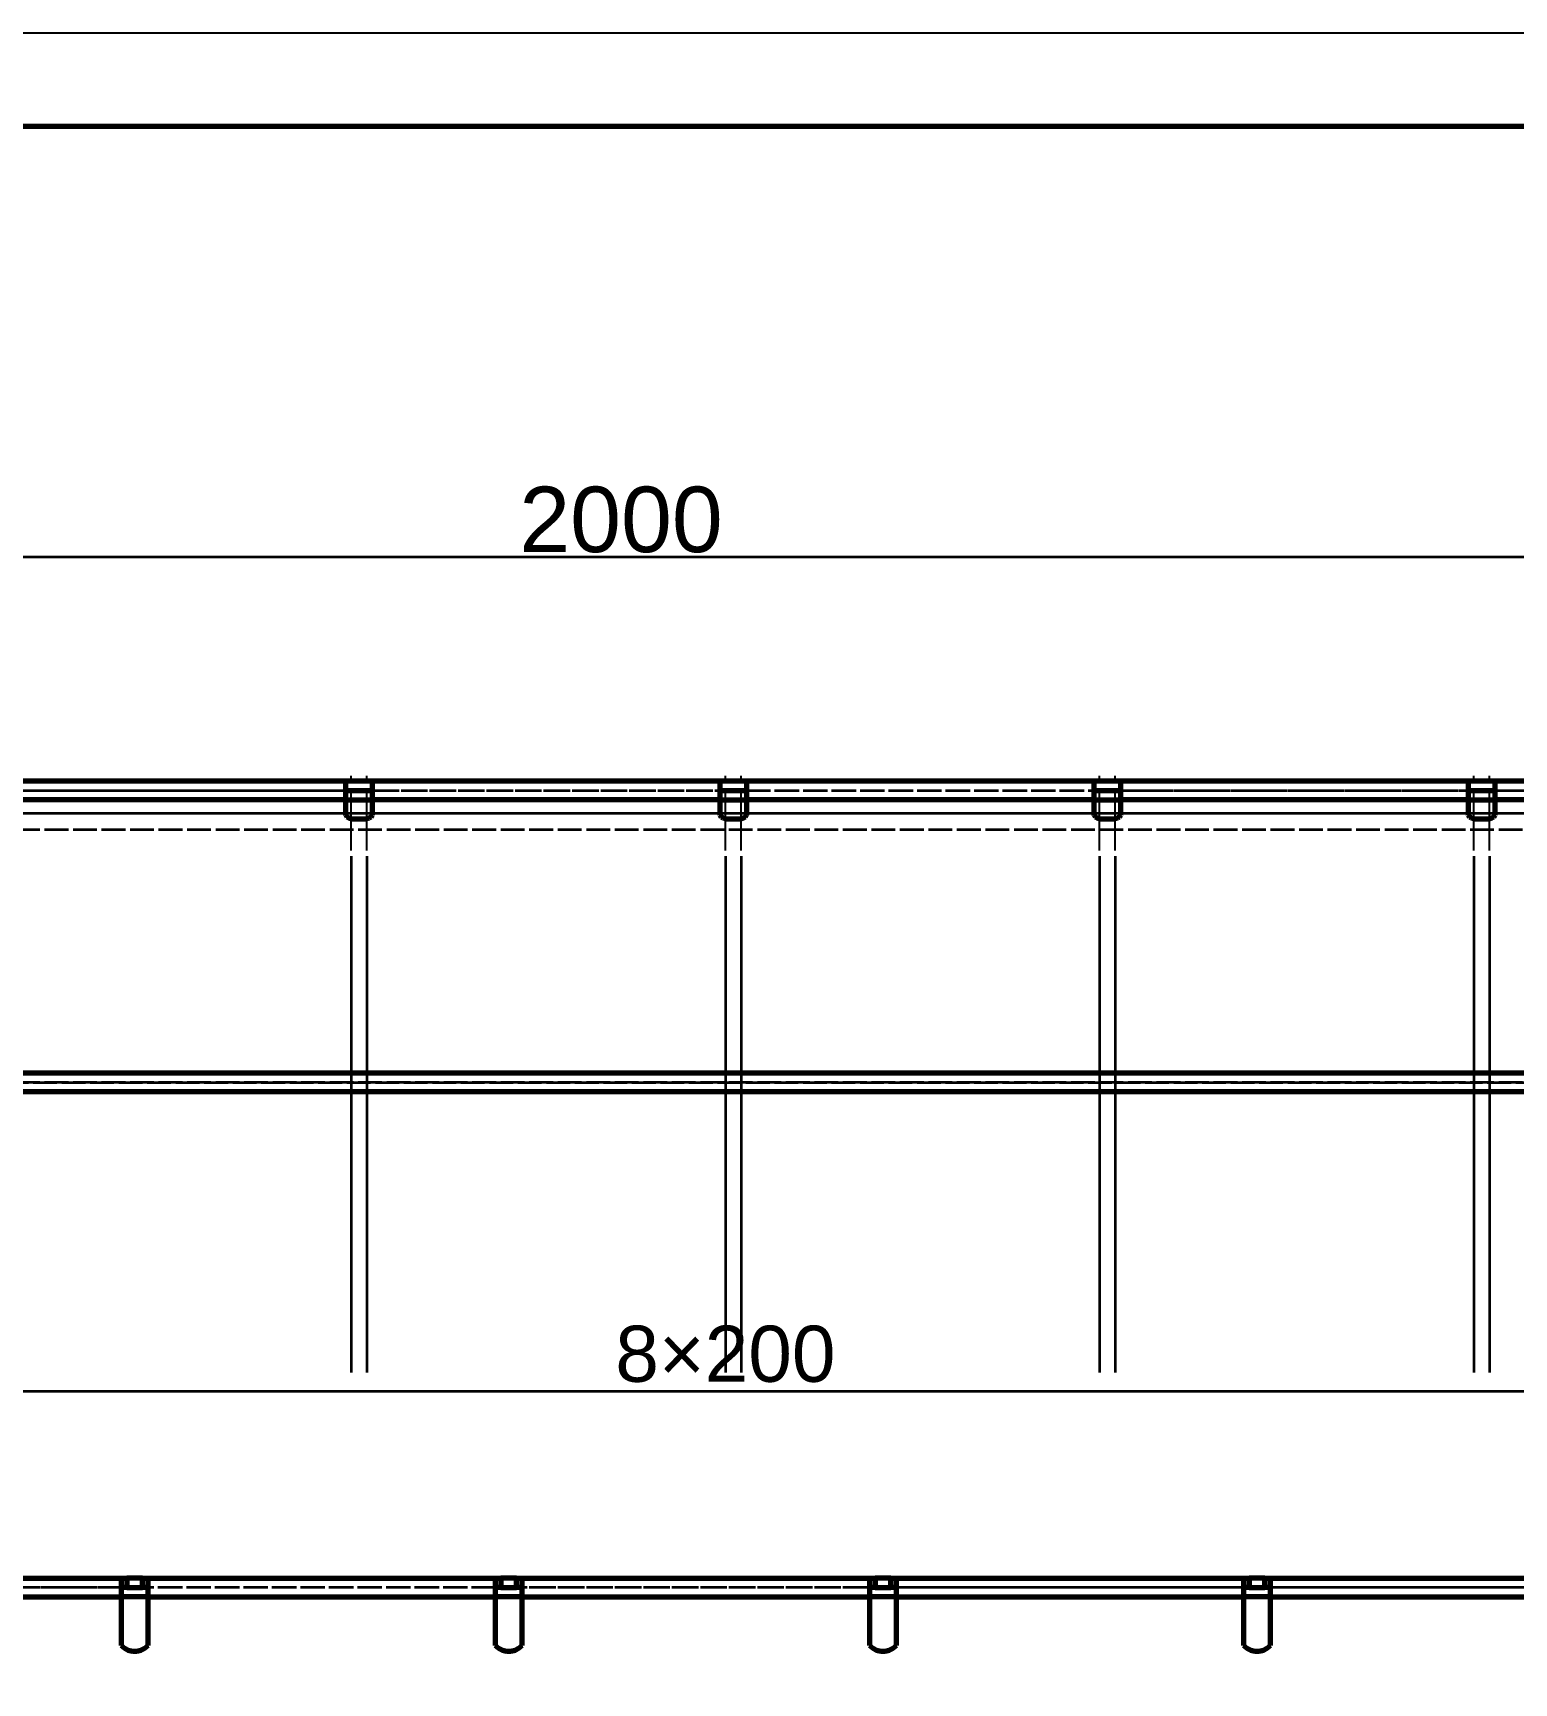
# Model space of a CAD drawing. Header units: millimetres. Extents: x 0 to 420, y 0 to 297.
# Drawn here: x 133.6 to 212.7, y 208.8 to 297 of the extents above; entities that cross this region are included whole.
import ezdxf
from ezdxf.enums import TextEntityAlignment as Align

# ---------------------------------------------------------------- set-up
doc = ezdxf.new("R2010")
doc.units = ezdxf.units.MM
doc.linetypes.add('CENTER', pattern=[5.08, 3.175, -0.635, 0.635, -0.635])
doc.linetypes.add('DASHED', pattern=[1.524, 1.27, -0.254])
doc.styles.add('GOST', font='Arial')

msp = doc.modelspace()

# ---------------------------------------------------------------- linework, layer by layer
at = {"color": 7, "lineweight": 35}
for p, q in [((65, 269), (265, 269)), ((72.88, 255.3), (280, 255.3)), ((73.72, 255.3), (280, 255.3)), ((92.88, 255.3), (280, 255.3)), ((93.72, 255.3), (280, 255.3)), ((112.88, 255.3), (280, 255.3)), ((113.72, 255.3), (280, 255.3)), ((132.88, 255.3), (280, 255.3)), ((133.72, 255.3), (280, 255.3)), ((152.88, 255.3), (280, 255.3)), ((153.72, 255.3), (280, 255.3)), ((172.88, 255.3), (280, 255.3)), ((173.72, 255.3), (280, 255.3)), ((192.88, 255.3), (280, 255.3)), ((193.72, 255.3), (280, 255.3)), ((150.58, 253), (150.58, 225.4)), ((151.42, 253), (151.42, 225.4)), ((170.58, 253), (170.58, 225.4)), ((171.42, 253), (171.42, 225.4)), ((190.58, 253), (190.58, 225.4)), ((191.42, 253), (191.42, 225.4)), ((210.58, 253), (210.58, 225.4)), ((211.42, 253), (211.42, 225.4)), ((90.58, 224.4), (250.58, 224.4))]:
    msp.add_line(p, q, dxfattribs=at)
at = {"color": 1, "lineweight": 70}
for p, q in [((150.28, 257), (131.72, 257)), ((150.28, 257), (131.72, 257)), ((150.365, 257), (150.28, 257)), ((150.28, 257), (150.28, 256.994)), ((150.28, 256.994), (150.28, 256.975)), ((150.28, 256.975), (150.28, 256.944)), ((150.28, 256.944), (150.28, 256.901)), ((150.28, 256.901), (150.28, 256.847)), ((150.28, 256.847), (150.28, 256.782)), ((150.28, 256.782), (150.28, 256.707)), ((150.28, 256.707), (150.28, 256.623)), ((150.458, 257), (150.365, 257)), ((150.558, 257), (150.458, 257)), ((150.664, 257), (150.558, 257)), ((150.774, 257), (150.664, 257)), ((150.886, 257), (150.774, 257)), ((151, 257), (150.886, 257)), ((151.114, 257), (151, 257)), ((151.226, 257), (151.114, 257)), ((151.336, 257), (151.226, 257)), ((151.442, 257), (151.336, 257)), ((151.542, 257), (151.442, 257)), ((151.635, 257), (151.542, 257)), ((151.72, 257), (151.635, 257)), ((170.28, 257), (151.72, 257)), ((170.28, 257), (151.72, 257)), ((151.72, 256.994), (151.72, 257)), ((151.72, 256.975), (151.72, 256.994)), ((151.72, 256.944), (151.72, 256.975)), ((151.72, 256.901), (151.72, 256.944)), ((151.72, 256.847), (151.72, 256.901)), ((151.72, 256.782), (151.72, 256.847)), ((151.72, 256.707), (151.72, 256.782)), ((151.72, 256.623), (151.72, 256.707)), ((170.365, 257), (170.28, 257)), ((170.28, 257), (170.28, 256.994)), ((170.28, 256.994), (170.28, 256.975)), ((170.28, 256.975), (170.28, 256.944)), ((170.28, 256.944), (170.28, 256.901)), ((170.28, 256.901), (170.28, 256.847)), ((170.28, 256.847), (170.28, 256.782)), ((170.28, 256.782), (170.28, 256.707)), ((170.28, 256.707), (170.28, 256.623)), ((170.458, 257), (170.365, 257)), ((170.558, 257), (170.458, 257)), ((170.664, 257), (170.558, 257)), ((170.774, 257), (170.664, 257)), ((170.886, 257), (170.774, 257)), ((171, 257), (170.886, 257)), ((171.114, 257), (171, 257)), ((171.226, 257), (171.114, 257)), ((171.336, 257), (171.226, 257)), ((171.442, 257), (171.336, 257)), ((171.542, 257), (171.442, 257)), ((171.635, 257), (171.542, 257)), ((171.72, 257), (171.635, 257)), ((190.28, 257), (171.72, 257)), ((190.28, 257), (171.72, 257)), ((171.72, 256.994), (171.72, 257)), ((171.72, 256.975), (171.72, 256.994)), ((171.72, 256.944), (171.72, 256.975)), ((171.72, 256.901), (171.72, 256.944)), ((171.72, 256.847), (171.72, 256.901)), ((171.72, 256.782), (171.72, 256.847)), ((171.72, 256.707), (171.72, 256.782)), ((171.72, 256.623), (171.72, 256.707)), ((190.365, 257), (190.28, 257)), ((190.28, 257), (190.28, 256.994)), ((190.28, 256.994), (190.28, 256.975)), ((190.28, 256.975), (190.28, 256.944)), ((190.28, 256.944), (190.28, 256.901)), ((190.28, 256.901), (190.28, 256.847)), ((190.28, 256.847), (190.28, 256.782)), ((190.28, 256.782), (190.28, 256.707)), ((190.28, 256.707), (190.28, 256.623)), ((190.458, 257), (190.365, 257)), ((190.558, 257), (190.458, 257)), ((190.664, 257), (190.558, 257)), ((190.774, 257), (190.664, 257)), ((190.886, 257), (190.774, 257)), ((191, 257), (190.886, 257)), ((191.114, 257), (191, 257)), ((191.226, 257), (191.114, 257)), ((191.336, 257), (191.226, 257)), ((191.442, 257), (191.336, 257)), ((191.542, 257), (191.442, 257)), ((191.635, 257), (191.542, 257)), ((191.72, 257), (191.635, 257)), ((210.28, 257), (191.72, 257)), ((210.28, 257), (191.72, 257)), ((191.72, 256.994), (191.72, 257)), ((191.72, 256.975), (191.72, 256.994)), ((191.72, 256.944), (191.72, 256.975)), ((191.72, 256.901), (191.72, 256.944)), ((191.72, 256.847), (191.72, 256.901)), ((191.72, 256.782), (191.72, 256.847)), ((191.72, 256.707), (191.72, 256.782)), ((191.72, 256.623), (191.72, 256.707)), ((210.365, 257), (210.28, 257)), ((210.28, 257), (210.28, 256.994)), ((210.28, 256.994), (210.28, 256.975)), ((210.28, 256.975), (210.28, 256.944)), ((210.28, 256.944), (210.28, 256.901)), ((210.28, 256.901), (210.28, 256.847)), ((210.28, 256.847), (210.28, 256.782)), ((210.28, 256.782), (210.28, 256.707)), ((210.28, 256.707), (210.28, 256.623)), ((210.458, 257), (210.365, 257)), ((210.558, 257), (210.458, 257)), ((210.664, 257), (210.558, 257)), ((210.774, 257), (210.664, 257)), ((210.886, 257), (210.774, 257)), ((211, 257), (210.886, 257)), ((211.114, 257), (211, 257)), ((211.226, 257), (211.114, 257)), ((211.336, 257), (211.226, 257)), ((211.442, 257), (211.336, 257)), ((211.542, 257), (211.442, 257)), ((211.635, 257), (211.542, 257)), ((211.72, 257), (211.635, 257)), ((230.28, 257), (211.72, 257)), ((230.28, 257), (211.72, 257)), ((211.72, 256.994), (211.72, 257)), ((211.72, 256.975), (211.72, 256.994)), ((211.72, 256.944), (211.72, 256.975)), ((211.72, 256.901), (211.72, 256.944)), ((211.72, 256.847), (211.72, 256.901)), ((211.72, 256.782), (211.72, 256.847)), ((211.72, 256.707), (211.72, 256.782)), ((211.72, 256.623), (211.72, 256.707)), ((150.28, 256), (131.72, 256)), ((150.28, 256.623), (150.28, 256.532)), ((150.28, 256.532), (150.28, 256.434)), ((150.28, 256.5), (150.365, 256.5)), ((150.28, 256.434), (150.28, 256.33)), ((150.28, 256.33), (150.28, 256.223)), ((150.28, 256.223), (150.28, 256.112)), ((150.28, 256.112), (150.28, 256)), ((150.28, 256), (150.28, 255.3)), ((150.28, 256), (151.72, 256)), ((150.365, 256.5), (150.458, 256.5)), ((150.458, 256.5), (150.558, 256.5)), ((150.558, 256.5), (150.664, 256.5)), ((150.664, 256.5), (150.774, 256.5)), ((150.774, 256.5), (150.886, 256.5)), ((150.886, 256.5), (151, 256.5)), ((151, 256.5), (151.114, 256.5)), ((151.114, 256.5), (151.226, 256.5)), ((151.226, 256.5), (151.336, 256.5)), ((151.336, 256.5), (151.442, 256.5)), ((151.442, 256.5), (151.542, 256.5)), ((151.542, 256.5), (151.635, 256.5)), ((151.635, 256.5), (151.72, 256.5)), ((151.72, 256.532), (151.72, 256.623)), ((151.72, 256.434), (151.72, 256.532)), ((151.72, 256.33), (151.72, 256.434)), ((151.72, 256.223), (151.72, 256.33)), ((151.72, 256.112), (151.72, 256.223)), ((151.72, 256), (151.72, 256.112)), ((151.72, 255.3), (151.72, 256)), ((170.28, 256), (151.72, 256)), ((170.28, 256.623), (170.28, 256.532)), ((170.28, 256.532), (170.28, 256.434)), ((170.28, 256.5), (170.365, 256.5)), ((170.28, 256.434), (170.28, 256.33)), ((170.28, 256.33), (170.28, 256.223)), ((170.28, 256.223), (170.28, 256.112)), ((170.28, 256.112), (170.28, 256)), ((170.28, 256), (170.28, 255.3)), ((170.28, 256), (171.72, 256)), ((170.365, 256.5), (170.458, 256.5)), ((170.458, 256.5), (170.558, 256.5)), ((170.558, 256.5), (170.664, 256.5)), ((170.664, 256.5), (170.774, 256.5)), ((170.774, 256.5), (170.886, 256.5)), ((170.886, 256.5), (171, 256.5)), ((171, 256.5), (171.114, 256.5)), ((171.114, 256.5), (171.226, 256.5)), ((171.226, 256.5), (171.336, 256.5)), ((171.336, 256.5), (171.442, 256.5)), ((171.442, 256.5), (171.542, 256.5)), ((171.542, 256.5), (171.635, 256.5)), ((171.635, 256.5), (171.72, 256.5)), ((171.72, 256.532), (171.72, 256.623)), ((171.72, 256.434), (171.72, 256.532)), ((171.72, 256.33), (171.72, 256.434)), ((171.72, 256.223), (171.72, 256.33)), ((171.72, 256.112), (171.72, 256.223)), ((171.72, 256), (171.72, 256.112)), ((171.72, 255.3), (171.72, 256)), ((190.28, 256), (171.72, 256)), ((190.28, 256.623), (190.28, 256.532)), ((190.28, 256.532), (190.28, 256.434)), ((190.28, 256.5), (190.365, 256.5)), ((190.28, 256.434), (190.28, 256.33)), ((190.28, 256.33), (190.28, 256.223)), ((190.28, 256.223), (190.28, 256.112)), ((190.28, 256.112), (190.28, 256)), ((190.28, 256), (190.28, 255.3)), ((190.28, 256), (191.72, 256)), ((190.365, 256.5), (190.458, 256.5)), ((190.458, 256.5), (190.558, 256.5)), ((190.558, 256.5), (190.664, 256.5)), ((190.664, 256.5), (190.774, 256.5)), ((190.774, 256.5), (190.886, 256.5)), ((190.886, 256.5), (191, 256.5)), ((191, 256.5), (191.114, 256.5)), ((191.114, 256.5), (191.226, 256.5)), ((191.226, 256.5), (191.336, 256.5)), ((191.336, 256.5), (191.442, 256.5)), ((191.442, 256.5), (191.542, 256.5)), ((191.542, 256.5), (191.635, 256.5)), ((191.635, 256.5), (191.72, 256.5)), ((191.72, 256.532), (191.72, 256.623)), ((191.72, 256.434), (191.72, 256.532)), ((191.72, 256.33), (191.72, 256.434)), ((191.72, 256.223), (191.72, 256.33)), ((191.72, 256.112), (191.72, 256.223)), ((191.72, 256), (191.72, 256.112)), ((191.72, 255.3), (191.72, 256)), ((210.28, 256), (191.72, 256)), ((210.28, 256.623), (210.28, 256.532)), ((210.28, 256.532), (210.28, 256.434)), ((210.28, 256.5), (210.365, 256.5)), ((210.28, 256.434), (210.28, 256.33)), ((210.28, 256.33), (210.28, 256.223)), ((210.28, 256.223), (210.28, 256.112)), ((210.28, 256.112), (210.28, 256)), ((210.28, 256), (210.28, 255.3)), ((210.28, 256), (211.72, 256)), ((210.365, 256.5), (210.458, 256.5)), ((210.458, 256.5), (210.558, 256.5)), ((210.558, 256.5), (210.664, 256.5)), ((210.664, 256.5), (210.774, 256.5)), ((210.774, 256.5), (210.886, 256.5)), ((210.886, 256.5), (211, 256.5)), ((211, 256.5), (211.114, 256.5)), ((211.114, 256.5), (211.226, 256.5)), ((211.226, 256.5), (211.336, 256.5)), ((211.336, 256.5), (211.442, 256.5)), ((211.442, 256.5), (211.542, 256.5)), ((211.542, 256.5), (211.635, 256.5)), ((211.635, 256.5), (211.72, 256.5)), ((211.72, 256.532), (211.72, 256.623)), ((211.72, 256.434), (211.72, 256.532)), ((211.72, 256.33), (211.72, 256.434)), ((211.72, 256.223), (211.72, 256.33)), ((211.72, 256.112), (211.72, 256.223)), ((211.72, 256), (211.72, 256.112)), ((211.72, 255.3), (211.72, 256)), ((230.28, 256), (211.72, 256)), ((150.303, 255.185), (150.28, 255.3)), ((150.368, 255.088), (150.303, 255.185)), ((150.465, 255.023), (150.368, 255.088)), ((150.58, 255), (150.465, 255.023)), ((150.58, 255), (151.42, 255)), ((151.535, 255.023), (151.42, 255)), ((151.632, 255.088), (151.535, 255.023)), ((151.697, 255.185), (151.632, 255.088)), ((151.72, 255.3), (151.697, 255.185)), ((170.303, 255.185), (170.28, 255.3)), ((170.368, 255.088), (170.303, 255.185)), ((170.465, 255.023), (170.368, 255.088)), ((170.58, 255), (170.465, 255.023)), ((170.58, 255), (171.42, 255)), ((171.535, 255.023), (171.42, 255)), ((171.632, 255.088), (171.535, 255.023)), ((171.697, 255.185), (171.632, 255.088)), ((171.72, 255.3), (171.697, 255.185)), ((190.303, 255.185), (190.28, 255.3)), ((190.368, 255.088), (190.303, 255.185)), ((190.465, 255.023), (190.368, 255.088)), ((190.58, 255), (190.465, 255.023)), ((190.58, 255), (191.42, 255)), ((191.535, 255.023), (191.42, 255)), ((191.632, 255.088), (191.535, 255.023)), ((191.697, 255.185), (191.632, 255.088)), ((191.72, 255.3), (191.697, 255.185)), ((210.303, 255.185), (210.28, 255.3)), ((210.368, 255.088), (210.303, 255.185)), ((210.465, 255.023), (210.368, 255.088)), ((210.58, 255), (210.465, 255.023)), ((210.58, 255), (211.42, 255)), ((211.535, 255.023), (211.42, 255)), ((211.632, 255.088), (211.535, 255.023)), ((211.697, 255.185), (211.632, 255.088)), ((211.72, 255.3), (211.697, 255.185)), ((265, 241.4), (65, 241.4)), ((265, 240.4), (65, 240.4)), ((119.72, 214.4), (138.28, 214.4)), ((138.28, 214.4), (138.282, 214.4)), ((138.28, 214.4), (138.28, 214.394)), ((138.28, 214.394), (138.28, 214.375)), ((138.28, 214.375), (138.28, 214.344)), ((138.28, 214.344), (138.28, 214.301)), ((138.282, 214.4), (138.288, 214.4)), ((138.288, 214.4), (138.297, 214.4)), ((138.297, 214.4), (138.31, 214.4)), ((138.31, 214.4), (138.326, 214.4)), ((138.326, 214.4), (138.345, 214.4)), ((138.345, 214.4), (138.368, 214.4)), ((138.368, 214.4), (138.393, 214.4)), ((138.393, 214.4), (138.42, 214.4)), ((138.42, 214.4), (138.45, 214.4)), ((138.45, 214.4), (138.481, 214.4)), ((138.481, 214.4), (138.513, 214.4)), ((138.513, 214.4), (138.546, 214.4)), ((138.546, 214.4), (138.58, 214.4)), ((139.42, 214.4), (138.58, 214.4)), ((138.58, 214.4), (138.58, 213.9)), ((139.42, 214.4), (139.454, 214.4)), ((139.42, 213.9), (139.42, 214.4)), ((139.454, 214.4), (139.487, 214.4)), ((139.487, 214.4), (139.519, 214.4)), ((139.519, 214.4), (139.55, 214.4)), ((139.55, 214.4), (139.58, 214.4)), ((139.58, 214.4), (139.607, 214.4)), ((139.607, 214.4), (139.632, 214.4)), ((139.632, 214.4), (139.655, 214.4)), ((139.655, 214.4), (139.674, 214.4)), ((139.674, 214.4), (139.69, 214.4)), ((139.69, 214.4), (139.703, 214.4)), ((139.703, 214.4), (139.712, 214.4)), ((139.712, 214.4), (139.718, 214.4)), ((139.718, 214.4), (139.72, 214.4)), ((139.72, 214.394), (139.72, 214.4)), ((139.72, 214.4), (158.28, 214.4)), ((139.72, 214.375), (139.72, 214.394)), ((139.72, 214.344), (139.72, 214.375)), ((139.72, 214.301), (139.72, 214.344)), ((158.28, 214.4), (158.282, 214.4)), ((158.28, 214.4), (158.28, 214.394)), ((158.28, 214.394), (158.28, 214.375)), ((158.28, 214.375), (158.28, 214.344)), ((158.28, 214.344), (158.28, 214.301)), ((158.282, 214.4), (158.288, 214.4)), ((158.288, 214.4), (158.297, 214.4)), ((158.297, 214.4), (158.31, 214.4)), ((158.31, 214.4), (158.326, 214.4)), ((158.326, 214.4), (158.345, 214.4)), ((158.345, 214.4), (158.368, 214.4)), ((158.368, 214.4), (158.393, 214.4)), ((158.393, 214.4), (158.42, 214.4)), ((158.42, 214.4), (158.45, 214.4)), ((158.45, 214.4), (158.481, 214.4)), ((158.481, 214.4), (158.513, 214.4)), ((158.513, 214.4), (158.546, 214.4)), ((158.546, 214.4), (158.58, 214.4)), ((159.42, 214.4), (158.58, 214.4)), ((158.58, 214.4), (158.58, 213.9)), ((159.42, 214.4), (159.454, 214.4)), ((159.42, 213.9), (159.42, 214.4)), ((159.454, 214.4), (159.487, 214.4)), ((159.487, 214.4), (159.519, 214.4)), ((159.519, 214.4), (159.55, 214.4)), ((159.55, 214.4), (159.58, 214.4)), ((159.58, 214.4), (159.607, 214.4)), ((159.607, 214.4), (159.632, 214.4)), ((159.632, 214.4), (159.655, 214.4)), ((159.655, 214.4), (159.674, 214.4)), ((159.674, 214.4), (159.69, 214.4)), ((159.69, 214.4), (159.703, 214.4)), ((159.703, 214.4), (159.712, 214.4)), ((159.712, 214.4), (159.718, 214.4)), ((159.718, 214.4), (159.72, 214.4)), ((159.72, 214.394), (159.72, 214.4)), ((159.72, 214.4), (178.28, 214.4)), ((159.72, 214.375), (159.72, 214.394)), ((159.72, 214.344), (159.72, 214.375)), ((159.72, 214.301), (159.72, 214.344)), ((178.28, 214.4), (178.282, 214.4)), ((178.28, 214.4), (178.28, 214.394)), ((178.28, 214.394), (178.28, 214.375)), ((178.28, 214.375), (178.28, 214.344)), ((178.28, 214.344), (178.28, 214.301)), ((178.282, 214.4), (178.288, 214.4)), ((178.288, 214.4), (178.297, 214.4)), ((178.297, 214.4), (178.31, 214.4)), ((178.31, 214.4), (178.326, 214.4)), ((178.326, 214.4), (178.345, 214.4)), ((178.345, 214.4), (178.368, 214.4)), ((178.368, 214.4), (178.393, 214.4)), ((178.393, 214.4), (178.42, 214.4)), ((178.42, 214.4), (178.45, 214.4)), ((178.45, 214.4), (178.481, 214.4)), ((178.481, 214.4), (178.513, 214.4)), ((178.513, 214.4), (178.546, 214.4)), ((178.546, 214.4), (178.58, 214.4)), ((179.42, 214.4), (178.58, 214.4)), ((178.58, 214.4), (178.58, 213.9)), ((179.42, 214.4), (179.454, 214.4)), ((179.42, 213.9), (179.42, 214.4)), ((179.454, 214.4), (179.487, 214.4)), ((179.487, 214.4), (179.519, 214.4)), ((179.519, 214.4), (179.55, 214.4)), ((179.55, 214.4), (179.58, 214.4)), ((179.58, 214.4), (179.607, 214.4)), ((179.607, 214.4), (179.632, 214.4)), ((179.632, 214.4), (179.655, 214.4)), ((179.655, 214.4), (179.674, 214.4)), ((179.674, 214.4), (179.69, 214.4)), ((179.69, 214.4), (179.703, 214.4)), ((179.703, 214.4), (179.712, 214.4)), ((179.712, 214.4), (179.718, 214.4)), ((179.718, 214.4), (179.72, 214.4)), ((179.72, 214.394), (179.72, 214.4)), ((179.72, 214.4), (198.28, 214.4)), ((179.72, 214.375), (179.72, 214.394)), ((179.72, 214.344), (179.72, 214.375)), ((179.72, 214.301), (179.72, 214.344)), ((198.28, 214.4), (198.282, 214.4)), ((198.28, 214.4), (198.28, 214.394)), ((198.28, 214.394), (198.28, 214.375)), ((198.28, 214.375), (198.28, 214.344)), ((198.28, 214.344), (198.28, 214.301)), ((198.282, 214.4), (198.288, 214.4)), ((198.288, 214.4), (198.297, 214.4)), ((198.297, 214.4), (198.31, 214.4)), ((198.31, 214.4), (198.326, 214.4)), ((198.326, 214.4), (198.345, 214.4)), ((198.345, 214.4), (198.368, 214.4)), ((198.368, 214.4), (198.393, 214.4)), ((198.393, 214.4), (198.42, 214.4)), ((198.42, 214.4), (198.45, 214.4)), ((198.45, 214.4), (198.481, 214.4)), ((198.481, 214.4), (198.513, 214.4)), ((198.513, 214.4), (198.546, 214.4)), ((198.546, 214.4), (198.58, 214.4)), ((199.42, 214.4), (198.58, 214.4)), ((198.58, 214.4), (198.58, 213.9)), ((199.42, 214.4), (199.454, 214.4)), ((199.42, 213.9), (199.42, 214.4)), ((199.454, 214.4), (199.487, 214.4)), ((199.487, 214.4), (199.519, 214.4)), ((199.519, 214.4), (199.55, 214.4)), ((199.55, 214.4), (199.58, 214.4)), ((199.58, 214.4), (199.607, 214.4)), ((199.607, 214.4), (199.632, 214.4)), ((199.632, 214.4), (199.655, 214.4)), ((199.655, 214.4), (199.674, 214.4)), ((199.674, 214.4), (199.69, 214.4)), ((199.69, 214.4), (199.703, 214.4)), ((199.703, 214.4), (199.712, 214.4)), ((199.712, 214.4), (199.718, 214.4)), ((199.718, 214.4), (199.72, 214.4)), ((199.72, 214.394), (199.72, 214.4)), ((199.72, 214.4), (218.28, 214.4)), ((199.72, 214.375), (199.72, 214.394)), ((199.72, 214.344), (199.72, 214.375)), ((199.72, 214.301), (199.72, 214.344)), ((138.28, 214.301), (138.28, 214.247)), ((138.28, 214.247), (138.28, 214.182)), ((138.28, 214.182), (138.28, 214.107)), ((138.28, 214.107), (138.28, 214.023)), ((138.28, 214.023), (138.28, 213.932)), ((138.28, 213.932), (138.28, 213.834)), ((138.282, 213.9), (138.28, 213.9)), ((138.28, 213.834), (138.28, 213.73)), ((138.28, 213.73), (138.28, 213.623)), ((138.28, 213.623), (138.28, 213.512)), ((138.28, 213.512), (138.28, 213.4)), ((138.288, 213.9), (138.282, 213.9)), ((138.297, 213.9), (138.288, 213.9)), ((138.31, 213.9), (138.297, 213.9)), ((138.326, 213.9), (138.31, 213.9)), ((138.345, 213.9), (138.326, 213.9)), ((138.368, 213.9), (138.345, 213.9)), ((138.393, 213.9), (138.368, 213.9)), ((138.42, 213.9), (138.393, 213.9)), ((138.45, 213.9), (138.42, 213.9)), ((138.481, 213.9), (138.45, 213.9)), ((138.513, 213.9), (138.481, 213.9)), ((138.546, 213.9), (138.513, 213.9)), ((138.58, 213.9), (138.546, 213.9)), ((138.58, 213.9), (139.42, 213.9)), ((139.454, 213.9), (139.42, 213.9)), ((139.487, 213.9), (139.454, 213.9)), ((139.519, 213.9), (139.487, 213.9)), ((139.55, 213.9), (139.519, 213.9)), ((139.58, 213.9), (139.55, 213.9)), ((139.607, 213.9), (139.58, 213.9)), ((139.632, 213.9), (139.607, 213.9)), ((139.655, 213.9), (139.632, 213.9)), ((139.674, 213.9), (139.655, 213.9)), ((139.69, 213.9), (139.674, 213.9)), ((139.703, 213.9), (139.69, 213.9)), ((139.712, 213.9), (139.703, 213.9)), ((139.718, 213.9), (139.712, 213.9)), ((139.72, 213.9), (139.718, 213.9)), ((139.72, 214.247), (139.72, 214.301)), ((139.72, 214.182), (139.72, 214.247)), ((139.72, 214.107), (139.72, 214.182)), ((139.72, 214.023), (139.72, 214.107)), ((139.72, 213.932), (139.72, 214.023)), ((139.72, 213.834), (139.72, 213.932)), ((139.72, 213.73), (139.72, 213.834)), ((139.72, 213.623), (139.72, 213.73)), ((139.72, 213.512), (139.72, 213.623)), ((139.72, 213.4), (139.72, 213.512)), ((158.28, 214.301), (158.28, 214.247)), ((158.28, 214.247), (158.28, 214.182)), ((158.28, 214.182), (158.28, 214.107)), ((158.28, 214.107), (158.28, 214.023)), ((158.28, 214.023), (158.28, 213.932)), ((158.28, 213.932), (158.28, 213.834)), ((158.282, 213.9), (158.28, 213.9)), ((158.28, 213.834), (158.28, 213.73)), ((158.28, 213.73), (158.28, 213.623)), ((158.28, 213.623), (158.28, 213.512)), ((158.28, 213.512), (158.28, 213.4)), ((158.288, 213.9), (158.282, 213.9)), ((158.297, 213.9), (158.288, 213.9)), ((158.31, 213.9), (158.297, 213.9)), ((158.326, 213.9), (158.31, 213.9)), ((158.345, 213.9), (158.326, 213.9)), ((158.368, 213.9), (158.345, 213.9)), ((158.393, 213.9), (158.368, 213.9)), ((158.42, 213.9), (158.393, 213.9)), ((158.45, 213.9), (158.42, 213.9)), ((158.481, 213.9), (158.45, 213.9)), ((158.513, 213.9), (158.481, 213.9)), ((158.546, 213.9), (158.513, 213.9)), ((158.58, 213.9), (158.546, 213.9)), ((158.58, 213.9), (159.42, 213.9)), ((159.454, 213.9), (159.42, 213.9)), ((159.487, 213.9), (159.454, 213.9)), ((159.519, 213.9), (159.487, 213.9)), ((159.55, 213.9), (159.519, 213.9)), ((159.58, 213.9), (159.55, 213.9)), ((159.607, 213.9), (159.58, 213.9)), ((159.632, 213.9), (159.607, 213.9)), ((159.655, 213.9), (159.632, 213.9)), ((159.674, 213.9), (159.655, 213.9)), ((159.69, 213.9), (159.674, 213.9)), ((159.703, 213.9), (159.69, 213.9)), ((159.712, 213.9), (159.703, 213.9)), ((159.718, 213.9), (159.712, 213.9)), ((159.72, 213.9), (159.718, 213.9)), ((159.72, 214.247), (159.72, 214.301)), ((159.72, 214.182), (159.72, 214.247)), ((159.72, 214.107), (159.72, 214.182)), ((159.72, 214.023), (159.72, 214.107)), ((159.72, 213.932), (159.72, 214.023)), ((159.72, 213.834), (159.72, 213.932)), ((159.72, 213.73), (159.72, 213.834)), ((159.72, 213.623), (159.72, 213.73)), ((159.72, 213.512), (159.72, 213.623)), ((159.72, 213.4), (159.72, 213.512)), ((178.28, 214.301), (178.28, 214.247)), ((178.28, 214.247), (178.28, 214.182)), ((178.28, 214.182), (178.28, 214.107)), ((178.28, 214.107), (178.28, 214.023)), ((178.28, 214.023), (178.28, 213.932)), ((178.28, 213.932), (178.28, 213.834)), ((178.282, 213.9), (178.28, 213.9)), ((178.28, 213.834), (178.28, 213.73)), ((178.28, 213.73), (178.28, 213.623)), ((178.28, 213.623), (178.28, 213.512)), ((178.28, 213.512), (178.28, 213.4)), ((178.288, 213.9), (178.282, 213.9)), ((178.297, 213.9), (178.288, 213.9)), ((178.31, 213.9), (178.297, 213.9)), ((178.326, 213.9), (178.31, 213.9)), ((178.345, 213.9), (178.326, 213.9)), ((178.368, 213.9), (178.345, 213.9)), ((178.393, 213.9), (178.368, 213.9)), ((178.42, 213.9), (178.393, 213.9)), ((178.45, 213.9), (178.42, 213.9)), ((178.481, 213.9), (178.45, 213.9)), ((178.513, 213.9), (178.481, 213.9)), ((178.546, 213.9), (178.513, 213.9)), ((178.58, 213.9), (178.546, 213.9)), ((178.58, 213.9), (179.42, 213.9)), ((179.454, 213.9), (179.42, 213.9)), ((179.487, 213.9), (179.454, 213.9)), ((179.519, 213.9), (179.487, 213.9)), ((179.55, 213.9), (179.519, 213.9)), ((179.58, 213.9), (179.55, 213.9)), ((179.607, 213.9), (179.58, 213.9)), ((179.632, 213.9), (179.607, 213.9)), ((179.655, 213.9), (179.632, 213.9)), ((179.674, 213.9), (179.655, 213.9)), ((179.69, 213.9), (179.674, 213.9)), ((179.703, 213.9), (179.69, 213.9)), ((179.712, 213.9), (179.703, 213.9)), ((179.718, 213.9), (179.712, 213.9)), ((179.72, 213.9), (179.718, 213.9)), ((179.72, 214.247), (179.72, 214.301)), ((179.72, 214.182), (179.72, 214.247)), ((179.72, 214.107), (179.72, 214.182)), ((179.72, 214.023), (179.72, 214.107)), ((179.72, 213.932), (179.72, 214.023)), ((179.72, 213.834), (179.72, 213.932)), ((179.72, 213.73), (179.72, 213.834)), ((179.72, 213.623), (179.72, 213.73)), ((179.72, 213.512), (179.72, 213.623)), ((179.72, 213.4), (179.72, 213.512)), ((198.28, 214.301), (198.28, 214.247)), ((198.28, 214.247), (198.28, 214.182)), ((198.28, 214.182), (198.28, 214.107)), ((198.28, 214.107), (198.28, 214.023)), ((198.28, 214.023), (198.28, 213.932)), ((198.28, 213.932), (198.28, 213.834)), ((198.282, 213.9), (198.28, 213.9)), ((198.28, 213.834), (198.28, 213.73)), ((198.28, 213.73), (198.28, 213.623)), ((198.28, 213.623), (198.28, 213.512)), ((198.28, 213.512), (198.28, 213.4)), ((198.288, 213.9), (198.282, 213.9)), ((198.297, 213.9), (198.288, 213.9)), ((198.31, 213.9), (198.297, 213.9)), ((198.326, 213.9), (198.31, 213.9)), ((198.345, 213.9), (198.326, 213.9)), ((198.368, 213.9), (198.345, 213.9)), ((198.393, 213.9), (198.368, 213.9)), ((198.42, 213.9), (198.393, 213.9)), ((198.45, 213.9), (198.42, 213.9)), ((198.481, 213.9), (198.45, 213.9)), ((198.513, 213.9), (198.481, 213.9)), ((198.546, 213.9), (198.513, 213.9)), ((198.58, 213.9), (198.546, 213.9)), ((198.58, 213.9), (199.42, 213.9)), ((199.454, 213.9), (199.42, 213.9)), ((199.487, 213.9), (199.454, 213.9)), ((199.519, 213.9), (199.487, 213.9)), ((199.55, 213.9), (199.519, 213.9)), ((199.58, 213.9), (199.55, 213.9)), ((199.607, 213.9), (199.58, 213.9)), ((199.632, 213.9), (199.607, 213.9)), ((199.655, 213.9), (199.632, 213.9)), ((199.674, 213.9), (199.655, 213.9)), ((199.69, 213.9), (199.674, 213.9)), ((199.703, 213.9), (199.69, 213.9)), ((199.712, 213.9), (199.703, 213.9)), ((199.718, 213.9), (199.712, 213.9)), ((199.72, 213.9), (199.718, 213.9)), ((199.72, 214.247), (199.72, 214.301)), ((199.72, 214.182), (199.72, 214.247)), ((199.72, 214.107), (199.72, 214.182)), ((199.72, 214.023), (199.72, 214.107)), ((199.72, 213.932), (199.72, 214.023)), ((199.72, 213.834), (199.72, 213.932)), ((199.72, 213.73), (199.72, 213.834)), ((199.72, 213.623), (199.72, 213.73)), ((199.72, 213.512), (199.72, 213.623)), ((199.72, 213.4), (199.72, 213.512)), ((119.72, 213.4), (138.28, 213.4)), ((138.28, 213.4), (138.28, 210.8)), ((139.72, 213.4), (138.28, 213.4)), ((139.72, 210.8), (139.72, 213.4)), ((139.72, 213.4), (158.28, 213.4)), ((158.28, 213.4), (158.28, 210.8)), ((159.72, 213.4), (158.28, 213.4)), ((159.72, 210.8), (159.72, 213.4)), ((159.72, 213.4), (178.28, 213.4)), ((178.28, 213.4), (178.28, 210.8)), ((179.72, 213.4), (178.28, 213.4)), ((179.72, 210.8), (179.72, 213.4)), ((179.72, 213.4), (198.28, 213.4)), ((198.28, 213.4), (198.28, 210.8)), ((199.72, 213.4), (198.28, 213.4)), ((199.72, 210.8), (199.72, 213.4)), ((199.72, 213.4), (218.28, 213.4)), ((138.28, 210.8), (138.458, 210.658)), ((138.458, 210.658), (138.664, 210.559)), ((138.664, 210.559), (138.886, 210.509)), ((138.886, 210.509), (139.114, 210.509)), ((139.114, 210.509), (139.336, 210.559)), ((139.336, 210.559), (139.542, 210.658)), ((139.542, 210.658), (139.72, 210.8)), ((158.28, 210.8), (158.458, 210.658)), ((158.458, 210.658), (158.664, 210.559)), ((158.664, 210.559), (158.886, 210.509)), ((158.886, 210.509), (159.114, 210.509)), ((159.114, 210.509), (159.336, 210.559)), ((159.336, 210.559), (159.542, 210.658)), ((159.542, 210.658), (159.72, 210.8)), ((178.28, 210.8), (178.458, 210.658)), ((178.458, 210.658), (178.664, 210.559)), ((178.664, 210.559), (178.886, 210.509)), ((178.886, 210.509), (179.114, 210.509)), ((179.114, 210.509), (179.336, 210.559)), ((179.336, 210.559), (179.542, 210.658)), ((179.542, 210.658), (179.72, 210.8)), ((198.28, 210.8), (198.458, 210.658)), ((198.458, 210.658), (198.664, 210.559)), ((198.664, 210.559), (198.886, 210.509)), ((198.886, 210.509), (199.114, 210.509)), ((199.114, 210.509), (199.336, 210.559)), ((199.336, 210.559), (199.542, 210.658)), ((199.542, 210.658), (199.72, 210.8))]:
    msp.add_line(p, q, dxfattribs=at)
at = {"color": 5, "linetype": 'DASHED', "lineweight": 35}
for p, q in [((151.72, 257), (150.28, 257)), ((150.28, 257), (150.28, 256.5)), ((151.72, 257), (151.72, 256.5)), ((171.72, 257), (170.28, 257)), ((170.28, 257), (170.28, 256.5)), ((171.72, 257), (171.72, 256.5)), ((191.72, 257), (190.28, 257)), ((190.28, 257), (190.28, 256.5)), ((191.72, 257), (191.72, 256.5)), ((211.72, 257), (210.28, 257)), ((210.28, 257), (210.28, 256.5)), ((211.72, 257), (211.72, 256.5)), ((65, 256.5), (265, 256.5)), ((131.72, 256.5), (150.28, 256.5)), ((150.28, 256.497), (150.28, 256.5)), ((150.28, 256.487), (150.28, 256.497)), ((150.28, 256.472), (150.28, 256.487)), ((150.28, 256.45), (150.28, 256.472)), ((150.28, 256.423), (150.28, 256.45)), ((150.28, 256.391), (150.28, 256.423)), ((150.28, 256.354), (150.28, 256.391)), ((150.28, 256.312), (150.28, 256.354)), ((150.28, 256.266), (150.28, 256.312)), ((150.28, 256.217), (150.28, 256.266)), ((150.28, 256.165), (150.28, 256.217)), ((150.28, 256.111), (150.28, 256.165)), ((150.28, 256.056), (150.28, 256.111)), ((150.28, 256), (150.28, 256.056)), ((150.28, 255.3), (150.28, 256)), ((151.72, 256.5), (151.72, 256.497)), ((151.72, 256.5), (170.28, 256.5)), ((151.72, 256.497), (151.72, 256.487)), ((151.72, 256.487), (151.72, 256.472)), ((151.72, 256.472), (151.72, 256.45)), ((151.72, 256.45), (151.72, 256.423)), ((151.72, 256.423), (151.72, 256.391)), ((151.72, 256.391), (151.72, 256.354)), ((151.72, 256.354), (151.72, 256.312)), ((151.72, 256.312), (151.72, 256.266)), ((151.72, 256.266), (151.72, 256.217)), ((151.72, 256.217), (151.72, 256.165)), ((151.72, 256.165), (151.72, 256.111)), ((151.72, 256.111), (151.72, 256.056)), ((151.72, 256.056), (151.72, 256)), ((151.72, 256), (151.72, 255.3)), ((170.28, 256.497), (170.28, 256.5)), ((170.28, 256.487), (170.28, 256.497)), ((170.28, 256.472), (170.28, 256.487)), ((170.28, 256.45), (170.28, 256.472)), ((170.28, 256.423), (170.28, 256.45)), ((170.28, 256.391), (170.28, 256.423)), ((170.28, 256.354), (170.28, 256.391)), ((170.28, 256.312), (170.28, 256.354)), ((170.28, 256.266), (170.28, 256.312)), ((170.28, 256.217), (170.28, 256.266)), ((170.28, 256.165), (170.28, 256.217)), ((170.28, 256.111), (170.28, 256.165)), ((170.28, 256.056), (170.28, 256.111)), ((170.28, 256), (170.28, 256.056)), ((170.28, 255.3), (170.28, 256)), ((171.72, 256.5), (171.72, 256.497)), ((171.72, 256.5), (190.28, 256.5)), ((171.72, 256.497), (171.72, 256.487)), ((171.72, 256.487), (171.72, 256.472)), ((171.72, 256.472), (171.72, 256.45)), ((171.72, 256.45), (171.72, 256.423)), ((171.72, 256.423), (171.72, 256.391)), ((171.72, 256.391), (171.72, 256.354)), ((171.72, 256.354), (171.72, 256.312)), ((171.72, 256.312), (171.72, 256.266)), ((171.72, 256.266), (171.72, 256.217)), ((171.72, 256.217), (171.72, 256.165)), ((171.72, 256.165), (171.72, 256.111)), ((171.72, 256.111), (171.72, 256.056)), ((171.72, 256.056), (171.72, 256)), ((171.72, 256), (171.72, 255.3)), ((190.28, 256.497), (190.28, 256.5)), ((190.28, 256.487), (190.28, 256.497)), ((190.28, 256.472), (190.28, 256.487)), ((190.28, 256.45), (190.28, 256.472)), ((190.28, 256.423), (190.28, 256.45)), ((190.28, 256.391), (190.28, 256.423)), ((190.28, 256.354), (190.28, 256.391)), ((190.28, 256.312), (190.28, 256.354)), ((190.28, 256.266), (190.28, 256.312)), ((190.28, 256.217), (190.28, 256.266)), ((190.28, 256.165), (190.28, 256.217)), ((190.28, 256.111), (190.28, 256.165)), ((190.28, 256.056), (190.28, 256.111)), ((190.28, 256), (190.28, 256.056)), ((190.28, 255.3), (190.28, 256)), ((191.72, 256.5), (191.72, 256.497)), ((191.72, 256.5), (210.28, 256.5)), ((191.72, 256.497), (191.72, 256.487)), ((191.72, 256.487), (191.72, 256.472)), ((191.72, 256.472), (191.72, 256.45)), ((191.72, 256.45), (191.72, 256.423)), ((191.72, 256.423), (191.72, 256.391)), ((191.72, 256.391), (191.72, 256.354)), ((191.72, 256.354), (191.72, 256.312)), ((191.72, 256.312), (191.72, 256.266)), ((191.72, 256.266), (191.72, 256.217)), ((191.72, 256.217), (191.72, 256.165)), ((191.72, 256.165), (191.72, 256.111)), ((191.72, 256.111), (191.72, 256.056)), ((191.72, 256.056), (191.72, 256)), ((191.72, 256), (191.72, 255.3)), ((210.28, 256.497), (210.28, 256.5)), ((210.28, 256.487), (210.28, 256.497)), ((210.28, 256.472), (210.28, 256.487)), ((210.28, 256.45), (210.28, 256.472)), ((210.28, 256.423), (210.28, 256.45)), ((210.28, 256.391), (210.28, 256.423)), ((210.28, 256.354), (210.28, 256.391)), ((210.28, 256.312), (210.28, 256.354)), ((210.28, 256.266), (210.28, 256.312)), ((210.28, 256.217), (210.28, 256.266)), ((210.28, 256.165), (210.28, 256.217)), ((210.28, 256.111), (210.28, 256.165)), ((210.28, 256.056), (210.28, 256.111)), ((210.28, 256), (210.28, 256.056)), ((210.28, 255.3), (210.28, 256)), ((211.72, 256.5), (211.72, 256.497)), ((211.72, 256.5), (230.28, 256.5)), ((211.72, 256.497), (211.72, 256.487)), ((211.72, 256.487), (211.72, 256.472)), ((211.72, 256.472), (211.72, 256.45)), ((211.72, 256.45), (211.72, 256.423)), ((211.72, 256.423), (211.72, 256.391)), ((211.72, 256.391), (211.72, 256.354)), ((211.72, 256.354), (211.72, 256.312)), ((211.72, 256.312), (211.72, 256.266)), ((211.72, 256.266), (211.72, 256.217)), ((211.72, 256.217), (211.72, 256.165)), ((211.72, 256.165), (211.72, 256.111)), ((211.72, 256.111), (211.72, 256.056)), ((211.72, 256.056), (211.72, 256)), ((211.72, 256), (211.72, 255.3)), ((150.28, 255.3), (150.303, 255.185)), ((150.303, 255.185), (150.368, 255.088)), ((150.368, 255.088), (150.465, 255.023)), ((150.465, 255.023), (150.58, 255)), ((151.42, 255), (150.58, 255)), ((151.42, 255), (151.535, 255.023)), ((151.535, 255.023), (151.632, 255.088)), ((151.632, 255.088), (151.697, 255.185)), ((151.697, 255.185), (151.72, 255.3)), ((170.28, 255.3), (170.303, 255.185)), ((170.303, 255.185), (170.368, 255.088)), ((170.368, 255.088), (170.465, 255.023)), ((170.465, 255.023), (170.58, 255)), ((171.42, 255), (170.58, 255)), ((171.42, 255), (171.535, 255.023)), ((171.535, 255.023), (171.632, 255.088)), ((171.632, 255.088), (171.697, 255.185)), ((171.697, 255.185), (171.72, 255.3)), ((190.28, 255.3), (190.303, 255.185)), ((190.303, 255.185), (190.368, 255.088)), ((190.368, 255.088), (190.465, 255.023)), ((190.465, 255.023), (190.58, 255)), ((191.42, 255), (190.58, 255)), ((191.42, 255), (191.535, 255.023)), ((191.535, 255.023), (191.632, 255.088)), ((191.632, 255.088), (191.697, 255.185)), ((191.697, 255.185), (191.72, 255.3)), ((210.28, 255.3), (210.303, 255.185)), ((210.303, 255.185), (210.368, 255.088)), ((210.368, 255.088), (210.465, 255.023)), ((210.465, 255.023), (210.58, 255)), ((211.42, 255), (210.58, 255)), ((211.42, 255), (211.535, 255.023)), ((211.535, 255.023), (211.632, 255.088)), ((211.632, 255.088), (211.697, 255.185)), ((211.697, 255.185), (211.72, 255.3)), ((265, 254.4), (65, 254.4)), ((265, 254.4), (65, 254.4)), ((65, 240.9), (265, 240.9)), ((265, 240.9), (65, 240.9)), ((65, 240.4), (265, 240.4)), ((65, 214.4), (265, 214.4)), ((138.28, 213.9), (138.28, 214.4)), ((139.72, 214.4), (139.72, 213.9)), ((158.28, 213.9), (158.28, 214.4)), ((159.72, 214.4), (159.72, 213.9)), ((178.28, 213.9), (178.28, 214.4)), ((179.72, 214.4), (179.72, 213.9)), ((198.28, 213.9), (198.28, 214.4)), ((199.72, 214.4), (199.72, 213.9)), ((265, 213.9), (65, 213.9)), ((138.28, 213.9), (119.72, 213.9)), ((138.28, 213.897), (138.28, 213.9)), ((138.28, 213.887), (138.28, 213.897)), ((138.28, 213.872), (138.28, 213.887)), ((138.28, 213.85), (138.28, 213.872)), ((138.28, 213.823), (138.28, 213.85)), ((138.28, 213.791), (138.28, 213.823)), ((138.28, 213.754), (138.28, 213.791)), ((138.28, 213.712), (138.28, 213.754)), ((138.28, 213.666), (138.28, 213.712)), ((138.28, 213.617), (138.28, 213.666)), ((138.28, 213.565), (138.28, 213.617)), ((138.28, 213.511), (138.28, 213.565)), ((138.28, 213.456), (138.28, 213.511)), ((138.28, 213.4), (138.28, 213.456)), ((158.28, 213.9), (139.72, 213.9)), ((139.72, 213.9), (139.72, 213.897)), ((139.72, 213.897), (139.72, 213.887)), ((139.72, 213.887), (139.72, 213.872)), ((139.72, 213.872), (139.72, 213.85)), ((139.72, 213.85), (139.72, 213.823)), ((139.72, 213.823), (139.72, 213.791)), ((139.72, 213.791), (139.72, 213.754)), ((139.72, 213.754), (139.72, 213.712)), ((139.72, 213.712), (139.72, 213.666)), ((139.72, 213.666), (139.72, 213.617)), ((139.72, 213.617), (139.72, 213.565)), ((139.72, 213.565), (139.72, 213.511)), ((139.72, 213.511), (139.72, 213.456)), ((139.72, 213.456), (139.72, 213.4)), ((158.28, 213.897), (158.28, 213.9)), ((158.28, 213.887), (158.28, 213.897)), ((158.28, 213.872), (158.28, 213.887)), ((158.28, 213.85), (158.28, 213.872)), ((158.28, 213.823), (158.28, 213.85)), ((158.28, 213.791), (158.28, 213.823)), ((158.28, 213.754), (158.28, 213.791)), ((158.28, 213.712), (158.28, 213.754)), ((158.28, 213.666), (158.28, 213.712)), ((158.28, 213.617), (158.28, 213.666)), ((158.28, 213.565), (158.28, 213.617)), ((158.28, 213.511), (158.28, 213.565)), ((158.28, 213.456), (158.28, 213.511)), ((158.28, 213.4), (158.28, 213.456)), ((178.28, 213.9), (159.72, 213.9)), ((159.72, 213.9), (159.72, 213.897)), ((159.72, 213.897), (159.72, 213.887)), ((159.72, 213.887), (159.72, 213.872)), ((159.72, 213.872), (159.72, 213.85)), ((159.72, 213.85), (159.72, 213.823)), ((159.72, 213.823), (159.72, 213.791)), ((159.72, 213.791), (159.72, 213.754)), ((159.72, 213.754), (159.72, 213.712)), ((159.72, 213.712), (159.72, 213.666)), ((159.72, 213.666), (159.72, 213.617)), ((159.72, 213.617), (159.72, 213.565)), ((159.72, 213.565), (159.72, 213.511)), ((159.72, 213.511), (159.72, 213.456)), ((159.72, 213.456), (159.72, 213.4)), ((178.28, 213.897), (178.28, 213.9)), ((178.28, 213.887), (178.28, 213.897)), ((178.28, 213.872), (178.28, 213.887)), ((178.28, 213.85), (178.28, 213.872)), ((178.28, 213.823), (178.28, 213.85)), ((178.28, 213.791), (178.28, 213.823)), ((178.28, 213.754), (178.28, 213.791)), ((178.28, 213.712), (178.28, 213.754)), ((178.28, 213.666), (178.28, 213.712)), ((178.28, 213.617), (178.28, 213.666)), ((178.28, 213.565), (178.28, 213.617)), ((178.28, 213.511), (178.28, 213.565)), ((178.28, 213.456), (178.28, 213.511)), ((178.28, 213.4), (178.28, 213.456)), ((198.28, 213.9), (179.72, 213.9)), ((179.72, 213.9), (179.72, 213.897)), ((179.72, 213.897), (179.72, 213.887)), ((179.72, 213.887), (179.72, 213.872)), ((179.72, 213.872), (179.72, 213.85)), ((179.72, 213.85), (179.72, 213.823)), ((179.72, 213.823), (179.72, 213.791)), ((179.72, 213.791), (179.72, 213.754)), ((179.72, 213.754), (179.72, 213.712)), ((179.72, 213.712), (179.72, 213.666)), ((179.72, 213.666), (179.72, 213.617)), ((179.72, 213.617), (179.72, 213.565)), ((179.72, 213.565), (179.72, 213.511)), ((179.72, 213.511), (179.72, 213.456)), ((179.72, 213.456), (179.72, 213.4)), ((198.28, 213.897), (198.28, 213.9)), ((198.28, 213.887), (198.28, 213.897)), ((198.28, 213.872), (198.28, 213.887)), ((198.28, 213.85), (198.28, 213.872)), ((198.28, 213.823), (198.28, 213.85)), ((198.28, 213.791), (198.28, 213.823)), ((198.28, 213.754), (198.28, 213.791)), ((198.28, 213.712), (198.28, 213.754)), ((198.28, 213.666), (198.28, 213.712)), ((198.28, 213.617), (198.28, 213.666)), ((198.28, 213.565), (198.28, 213.617)), ((198.28, 213.511), (198.28, 213.565)), ((198.28, 213.456), (198.28, 213.511)), ((198.28, 213.4), (198.28, 213.456)), ((218.28, 213.9), (199.72, 213.9)), ((199.72, 213.9), (199.72, 213.897)), ((199.72, 213.897), (199.72, 213.887)), ((199.72, 213.887), (199.72, 213.872)), ((199.72, 213.872), (199.72, 213.85)), ((199.72, 213.85), (199.72, 213.823)), ((199.72, 213.823), (199.72, 213.791)), ((199.72, 213.791), (199.72, 213.754)), ((199.72, 213.754), (199.72, 213.712)), ((199.72, 213.712), (199.72, 213.666)), ((199.72, 213.666), (199.72, 213.617)), ((199.72, 213.617), (199.72, 213.565)), ((199.72, 213.565), (199.72, 213.511)), ((199.72, 213.511), (199.72, 213.456)), ((199.72, 213.456), (199.72, 213.4)), ((138.28, 210.8), (138.28, 213.4)), ((139.72, 213.4), (139.72, 210.8)), ((158.28, 210.8), (158.28, 213.4)), ((159.72, 213.4), (159.72, 210.8)), ((178.28, 210.8), (178.28, 213.4)), ((179.72, 213.4), (179.72, 210.8)), ((198.28, 210.8), (198.28, 213.4)), ((199.72, 213.4), (199.72, 210.8)), ((138.458, 210.658), (138.28, 210.8)), ((138.664, 210.559), (138.458, 210.658)), ((138.886, 210.509), (138.664, 210.559)), ((139.114, 210.509), (138.886, 210.509)), ((139.336, 210.559), (139.114, 210.509)), ((139.542, 210.658), (139.336, 210.559)), ((139.72, 210.8), (139.542, 210.658)), ((158.458, 210.658), (158.28, 210.8)), ((158.664, 210.559), (158.458, 210.658)), ((158.886, 210.509), (158.664, 210.559)), ((159.114, 210.509), (158.886, 210.509)), ((159.336, 210.559), (159.114, 210.509)), ((159.542, 210.658), (159.336, 210.559)), ((159.72, 210.8), (159.542, 210.658)), ((178.458, 210.658), (178.28, 210.8)), ((178.664, 210.559), (178.458, 210.658)), ((178.886, 210.509), (178.664, 210.559)), ((179.114, 210.509), (178.886, 210.509)), ((179.336, 210.559), (179.114, 210.509)), ((179.542, 210.658), (179.336, 210.559)), ((179.72, 210.8), (179.542, 210.658)), ((198.458, 210.658), (198.28, 210.8)), ((198.664, 210.559), (198.458, 210.658)), ((198.886, 210.509), (198.664, 210.559)), ((199.114, 210.509), (198.886, 210.509)), ((199.336, 210.559), (199.114, 210.509)), ((199.542, 210.658), (199.336, 210.559)), ((199.72, 210.8), (199.542, 210.658))]:
    msp.add_line(p, q, dxfattribs=at)
at = {"color": 4, "linetype": 'CENTER', "lineweight": 25}
for p, q in [((150.58, 253.3), (150.58, 257.3)), ((151.42, 253.3), (151.42, 257.3)), ((170.58, 253.3), (170.58, 257.3)), ((171.42, 253.3), (171.42, 257.3)), ((190.58, 253.3), (190.58, 257.3)), ((191.42, 253.3), (191.42, 257.3)), ((210.58, 253.3), (210.58, 257.3)), ((211.42, 253.3), (211.42, 257.3)), ((148.58, 255.3), (152.58, 255.3)), ((149.42, 255.3), (153.42, 255.3)), ((168.58, 255.3), (172.58, 255.3)), ((169.42, 255.3), (173.42, 255.3)), ((188.58, 255.3), (192.58, 255.3)), ((189.42, 255.3), (193.42, 255.3)), ((208.58, 255.3), (212.58, 255.3)), ((209.42, 255.3), (213.42, 255.3))]:
    msp.add_line(p, q, dxfattribs=at)
at = {"color": 7, "lineweight": 25}
msp.add_lwpolyline([(0, 0), (420, 0), (420, 297), (0, 297)], close=True, dxfattribs=at)
at = {"color": 7, "lineweight": 70}
msp.add_lwpolyline([(20, 5), (415, 5), (415, 292), (20, 292)], close=True, dxfattribs=at)

# ---------------------------------------------------------------- texts
at = {"color": 7, "style": 'GOST'}
for s, height, p in [('2000', 3.5, (165, 271)), ('8×200', 3, (170.58, 226.4))]:
    msp.add_text(s, height=height, dxfattribs=at).set_placement(p, align=Align.MIDDLE)

doc.saveas('drawing.dxf')
